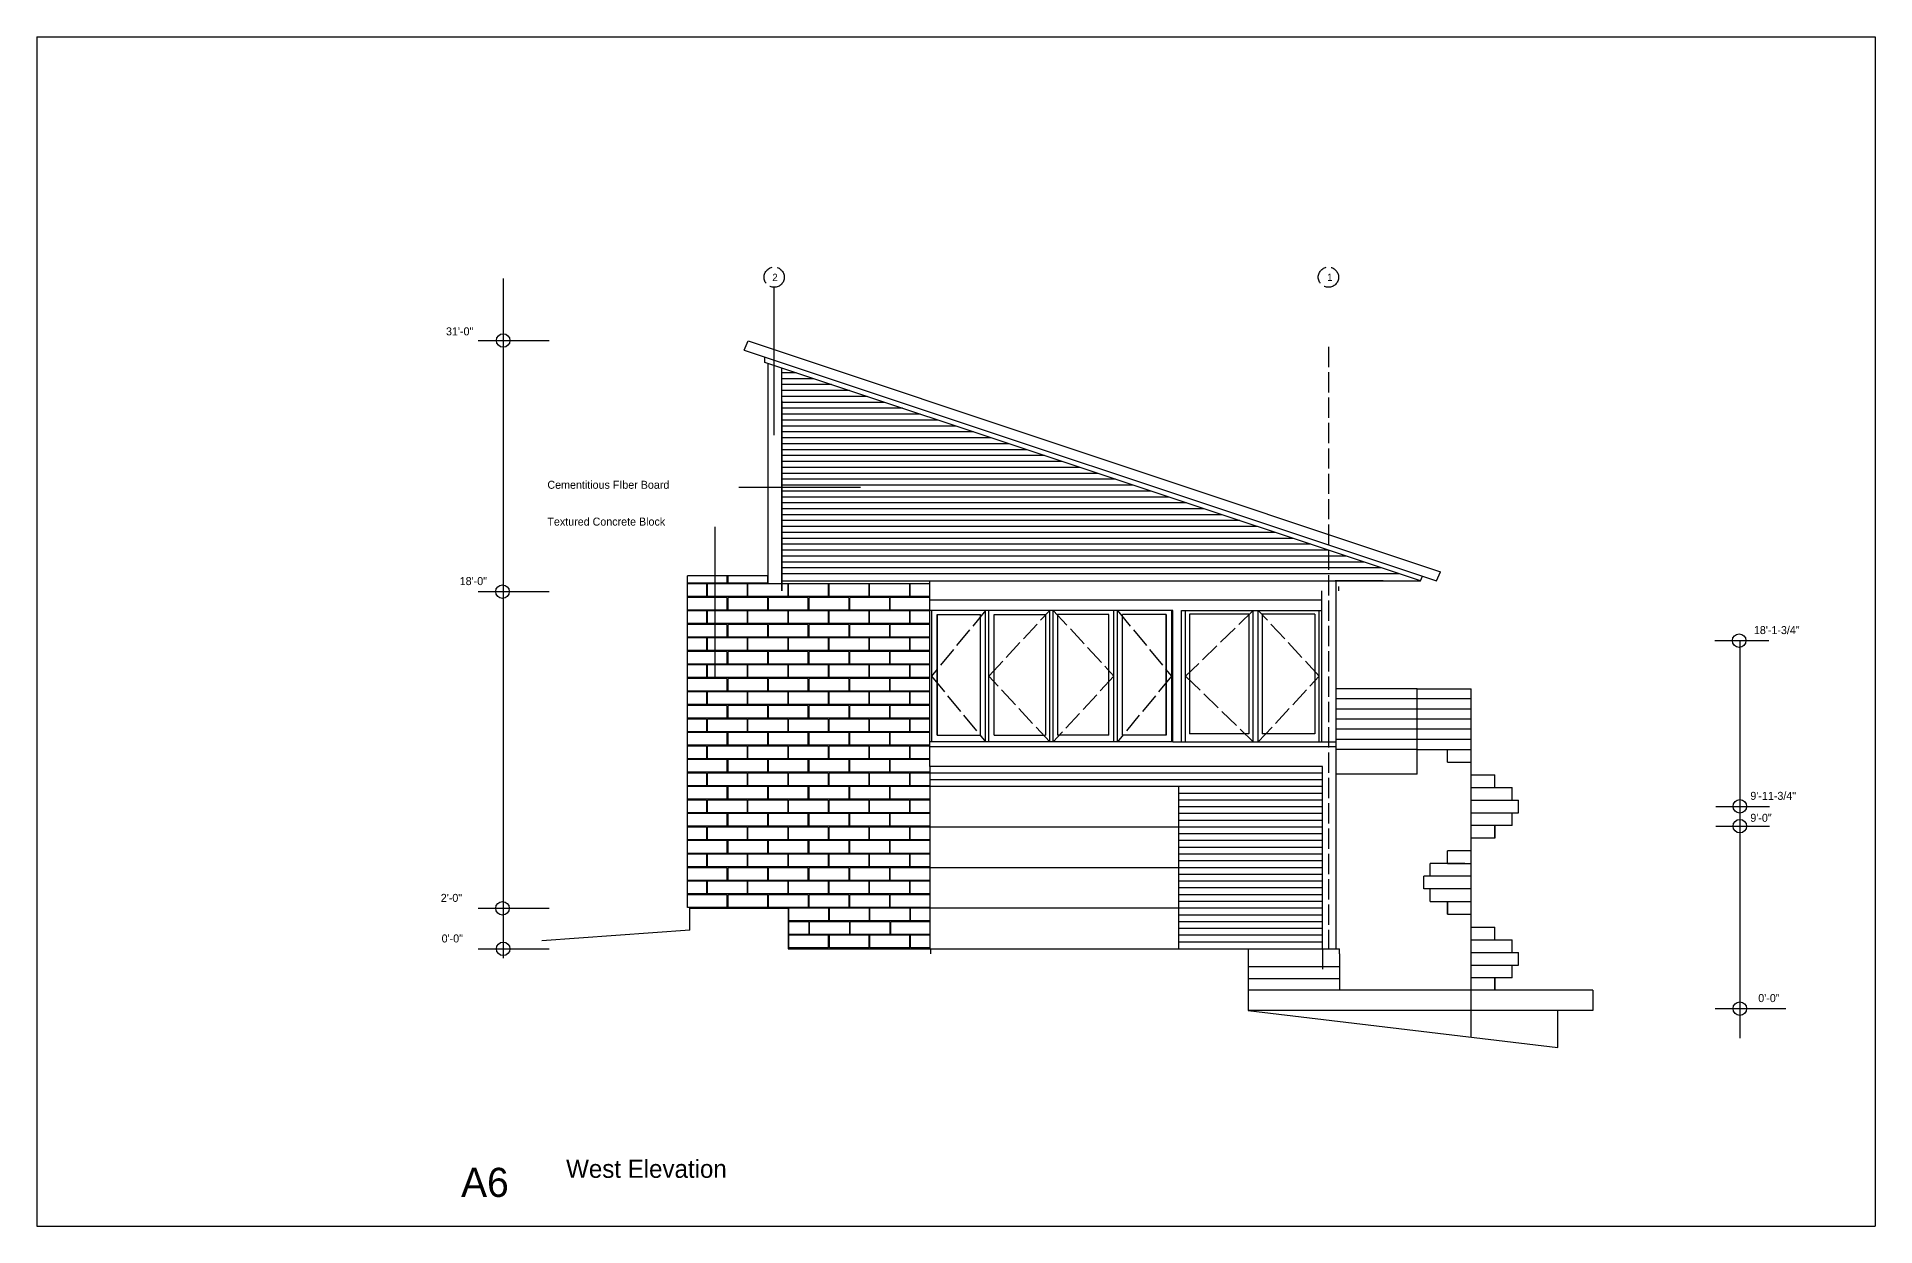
# Model space of a CAD drawing. Header units: inches. Extents: x 967 to 7501, y 257 to 3545.
# Drawn here: x 4564 to 5652, y 1971 to 2675 of the extents above; entities that cross this region are included whole.
import ezdxf

# ---------------------------------------------------------------- set-up
doc = ezdxf.new("R2010")
doc.units = ezdxf.units.IN
doc.header["$MEASUREMENT"] = 0
doc.linetypes.add('ACAD_ISO02W100', pattern=[15, 12, -3])
for name, color, linetype in [('blocks', 251, 'Continuous'), ('const', 7, 'Continuous'), ('e1', 7, 'Continuous'), ('e2', 251, 'Continuous'), ('glassSwing', 172, 'ACAD_ISO02W100'), ('grid', 252, 'ACAD_ISO02W100'), ('millwork', 253, 'Continuous'), ('stairs', 140, 'Continuous'), ('walls', 7, 'Continuous')]:
    doc.layers.add(name, color=color, linetype=linetype)

msp = doc.modelspace()

# ---------------------------------------------------------------- linework, layer by layer
for p, q in [((4564.2, 2674.8), (4564.2, 1970.8)), ((4564.2, 2674.8), (5652.2, 2674.8)), ((5652.2, 2674.8), (5652.2, 1970.8)), ((4564.2, 1970.8), (5652.2, 1970.8))]:
    msp.add_line(p, q)
at = {"layer": 'blocks'}
for p, q in [((4972.8, 2351.5), (4949.3, 2351.5)), ((4960.6, 2351), (4949.3, 2351)), ((4960.6, 2351), (4960.6, 2343.5)), ((4961.1, 2343.5), (4961.1, 2351)), ((4984.6, 2351), (4961.1, 2351)), ((4972.8, 2351.5), (4972.8, 2355.7)), ((4973.3, 2351.5), (4973.3, 2355.7)), ((4996.8, 2351.5), (4973.3, 2351.5)), ((4984.6, 2351), (4984.6, 2343.5)), ((4985.1, 2343.5), (4985.1, 2351)), ((5008.6, 2351), (4985.1, 2351)), ((4996.8, 2351.5), (4996.8, 2355.7)), ((5008.6, 2351), (5008.6, 2343.5)), ((5009.1, 2343.5), (5009.1, 2351)), ((5032.6, 2351), (5009.1, 2351)), ((5032.6, 2351), (5032.6, 2343.5)), ((5033.1, 2343.5), (5033.1, 2351)), ((5056.6, 2351), (5033.1, 2351)), ((5056.6, 2351), (5056.6, 2343.5)), ((5057.1, 2343.5), (5057.1, 2351)), ((5080.6, 2351), (5057.1, 2351)), ((5080.6, 2351), (5080.6, 2343.5)), ((5081.1, 2343.5), (5081.1, 2351)), ((5092.8, 2351), (5081.1, 2351)), ((4960.6, 2343.5), (4949.3, 2343.5)), ((4972.8, 2343), (4949.3, 2343)), ((4984.6, 2343.5), (4961.1, 2343.5)), ((4972.8, 2335.5), (4972.8, 2343)), ((4996.8, 2343), (4973.3, 2343)), ((4973.3, 2335.5), (4973.3, 2343)), ((5008.6, 2343.5), (4985.1, 2343.5)), ((4996.8, 2335.5), (4996.8, 2343)), ((4997.3, 2335.5), (4997.3, 2343)), ((5020.8, 2343), (4997.3, 2343)), ((5032.6, 2343.5), (5009.1, 2343.5)), ((5020.8, 2335.5), (5020.8, 2343)), ((5044.8, 2343), (5021.3, 2343)), ((5021.3, 2335.5), (5021.3, 2343)), ((5056.6, 2343.5), (5033.1, 2343.5)), ((5044.8, 2343), (5044.8, 2335.5)), ((5068.8, 2343), (5045.3, 2343)), ((5045.3, 2335.5), (5045.3, 2343)), ((5080.6, 2343.5), (5057.1, 2343.5)), ((5068.8, 2343), (5068.8, 2335.5)), ((5092.8, 2343), (5069.3, 2343)), ((5069.3, 2335.5), (5069.3, 2343)), ((5092.8, 2343.5), (5081.1, 2343.5)), ((4972.8, 2335.5), (4949.3, 2335.5)), ((4960.6, 2335), (4949.3, 2335)), ((4960.6, 2335), (4960.6, 2327.5)), ((4961.1, 2327.5), (4961.1, 2335)), ((4984.6, 2335), (4961.1, 2335)), ((4996.8, 2335.5), (4973.3, 2335.5)), ((4984.6, 2335), (4984.6, 2327.5)), ((4985.1, 2327.5), (4985.1, 2335)), ((5008.6, 2335), (4985.1, 2335)), ((5020.8, 2335.5), (4997.3, 2335.5)), ((5008.6, 2335), (5008.6, 2327.5)), ((5009.1, 2327.5), (5009.1, 2335)), ((5032.6, 2335), (5009.1, 2335)), ((5044.8, 2335.5), (5021.3, 2335.5)), ((5032.6, 2335), (5032.6, 2327.5)), ((5033.1, 2327.5), (5033.1, 2335)), ((5056.6, 2335), (5033.1, 2335)), ((5068.8, 2335.5), (5045.3, 2335.5)), ((5056.6, 2335), (5056.6, 2327.5)), ((5057.1, 2327.5), (5057.1, 2335)), ((5080.6, 2335), (5057.1, 2335)), ((5092.8, 2335.5), (5069.3, 2335.5)), ((5080.6, 2335), (5080.6, 2327.5)), ((5081.1, 2327.5), (5081.1, 2335)), ((5092.8, 2335), (5081.1, 2335)), ((4960.6, 2327.5), (4949.3, 2327.5)), ((4972.8, 2327), (4949.3, 2327)), ((4972.8, 2319.5), (4949.3, 2319.5)), ((4960.6, 2319), (4949.3, 2319)), ((4960.6, 2319), (4960.6, 2311.5)), ((4984.6, 2327.5), (4961.1, 2327.5)), ((4984.6, 2319), (4961.1, 2319)), ((4961.1, 2311.5), (4961.1, 2319)), ((4972.8, 2319.5), (4972.8, 2327)), ((4996.8, 2327), (4973.3, 2327)), ((4973.3, 2319.5), (4973.3, 2327)), ((4996.8, 2319.5), (4973.3, 2319.5)), ((4984.6, 2319), (4984.6, 2311.5)), ((5008.6, 2327.5), (4985.1, 2327.5)), ((4985.1, 2311.5), (4985.1, 2319)), ((5008.6, 2319), (4985.1, 2319)), ((4996.8, 2319.5), (4996.8, 2327)), ((4997.3, 2319.5), (4997.3, 2327)), ((5020.8, 2327), (4997.3, 2327)), ((5020.8, 2319.5), (4997.3, 2319.5)), ((5008.6, 2319), (5008.6, 2311.5)), ((5032.6, 2327.5), (5009.1, 2327.5)), ((5032.6, 2319), (5009.1, 2319)), ((5009.1, 2311.5), (5009.1, 2319)), ((5020.8, 2319.5), (5020.8, 2327)), ((5044.8, 2327), (5021.3, 2327)), ((5021.3, 2319.5), (5021.3, 2327)), ((5044.8, 2319.5), (5021.3, 2319.5)), ((5032.6, 2319), (5032.6, 2311.5)), ((5056.6, 2327.5), (5033.1, 2327.5)), ((5033.1, 2311.5), (5033.1, 2319)), ((5056.6, 2319), (5033.1, 2319)), ((5044.8, 2327), (5044.8, 2319.5)), ((5068.8, 2327), (5045.3, 2327)), ((5045.3, 2319.5), (5045.3, 2327)), ((5068.8, 2319.5), (5045.3, 2319.5)), ((5056.6, 2319), (5056.6, 2311.5)), ((5080.6, 2327.5), (5057.1, 2327.5)), ((5080.6, 2319), (5057.1, 2319)), ((5057.1, 2311.5), (5057.1, 2319)), ((5068.8, 2327), (5068.8, 2319.5)), ((5092.8, 2327), (5069.3, 2327)), ((5069.3, 2319.5), (5069.3, 2327)), ((5092.8, 2319.5), (5069.3, 2319.5)), ((5080.6, 2319), (5080.6, 2311.5)), ((5092.8, 2327.5), (5081.1, 2327.5)), ((5081.1, 2311.5), (5081.1, 2319)), ((5092.8, 2319), (5081.1, 2319)), ((4960.6, 2311.5), (4949.3, 2311.5)), ((4972.8, 2311), (4949.3, 2311)), ((4984.6, 2311.5), (4961.1, 2311.5)), ((4972.8, 2303.5), (4972.8, 2311)), ((4996.8, 2311), (4973.3, 2311)), ((4973.3, 2303.5), (4973.3, 2311)), ((5008.6, 2311.5), (4985.1, 2311.5)), ((4996.8, 2303.5), (4996.8, 2311)), ((5020.8, 2311), (4997.3, 2311)), ((4997.3, 2303.5), (4997.3, 2311)), ((5032.6, 2311.5), (5009.1, 2311.5)), ((5020.8, 2303.5), (5020.8, 2311)), ((5044.8, 2311), (5021.3, 2311)), ((5021.3, 2303.5), (5021.3, 2311)), ((5056.6, 2311.5), (5033.1, 2311.5)), ((5044.8, 2311), (5044.8, 2303.5)), ((5068.8, 2311), (5045.3, 2311)), ((5045.3, 2303.5), (5045.3, 2311)), ((5080.6, 2311.5), (5057.1, 2311.5)), ((5068.8, 2311), (5068.8, 2303.5)), ((5092.8, 2311), (5069.3, 2311)), ((5069.3, 2303.5), (5069.3, 2311)), ((5092.8, 2311.5), (5081.1, 2311.5)), ((4972.8, 2303.5), (4949.3, 2303.5)), ((4960.6, 2303), (4949.3, 2303)), ((4960.6, 2303), (4960.6, 2295.5)), ((4984.6, 2303), (4961.1, 2303)), ((4961.1, 2295.5), (4961.1, 2303)), ((4996.8, 2303.5), (4973.3, 2303.5)), ((4984.6, 2303), (4984.6, 2295.5)), ((4985.1, 2295.5), (4985.1, 2303)), ((5008.6, 2303), (4985.1, 2303)), ((5020.8, 2303.5), (4997.3, 2303.5)), ((5008.6, 2303), (5008.6, 2295.5)), ((5032.6, 2303), (5009.1, 2303)), ((5009.1, 2295.5), (5009.1, 2303)), ((5044.8, 2303.5), (5021.3, 2303.5)), ((5032.6, 2303), (5032.6, 2295.5)), ((5033.1, 2295.5), (5033.1, 2303)), ((5056.6, 2303), (5033.1, 2303)), ((5068.8, 2303.5), (5045.3, 2303.5)), ((5056.6, 2303), (5056.6, 2295.5)), ((5080.6, 2303), (5057.1, 2303)), ((5057.1, 2295.5), (5057.1, 2303)), ((5092.8, 2303.5), (5069.3, 2303.5)), ((5080.6, 2303), (5080.6, 2295.5)), ((5081.1, 2295.5), (5081.1, 2303)), ((5092.8, 2303), (5081.1, 2303)), ((4960.6, 2295.5), (4949.3, 2295.5)), ((4972.8, 2295), (4949.3, 2295)), ((4972.8, 2287.5), (4949.3, 2287.5)), ((4960.6, 2287), (4949.3, 2287)), ((4960.6, 2287), (4960.6, 2279.5)), ((4984.6, 2295.5), (4961.1, 2295.5)), ((4984.6, 2287), (4961.1, 2287)), ((4961.1, 2279.5), (4961.1, 2287)), ((4972.8, 2287.5), (4972.8, 2295)), ((4996.8, 2295), (4973.3, 2295)), ((4973.3, 2287.5), (4973.3, 2295)), ((4996.8, 2287.5), (4973.3, 2287.5)), ((4984.6, 2287), (4984.6, 2279.5)), ((5008.6, 2295.5), (4985.1, 2295.5)), ((4985.1, 2279.5), (4985.1, 2287)), ((5008.6, 2287), (4985.1, 2287)), ((4996.8, 2287.5), (4996.8, 2295)), ((4997.3, 2287.5), (4997.3, 2295)), ((5020.8, 2295), (4997.3, 2295)), ((5020.8, 2287.5), (4997.3, 2287.5)), ((5008.6, 2287), (5008.6, 2279.5)), ((5032.6, 2295.5), (5009.1, 2295.5)), ((5032.6, 2287), (5009.1, 2287)), ((5009.1, 2279.5), (5009.1, 2287)), ((5020.8, 2287.5), (5020.8, 2295)), ((5044.8, 2295), (5021.3, 2295)), ((5021.3, 2287.5), (5021.3, 2295)), ((5044.8, 2287.5), (5021.3, 2287.5)), ((5032.6, 2287), (5032.6, 2279.5)), ((5056.6, 2295.5), (5033.1, 2295.5)), ((5033.1, 2279.5), (5033.1, 2287)), ((5056.6, 2287), (5033.1, 2287)), ((5044.8, 2295), (5044.8, 2287.5)), ((5068.8, 2295), (5045.3, 2295)), ((5045.3, 2287.5), (5045.3, 2295)), ((5068.8, 2287.5), (5045.3, 2287.5)), ((5056.6, 2287), (5056.6, 2279.5)), ((5080.6, 2295.5), (5057.1, 2295.5)), ((5080.6, 2287), (5057.1, 2287)), ((5057.1, 2279.5), (5057.1, 2287)), ((5068.8, 2295), (5068.8, 2287.5)), ((5092.8, 2295), (5069.3, 2295)), ((5069.3, 2287.5), (5069.3, 2295)), ((5092.8, 2287.5), (5069.3, 2287.5)), ((5080.6, 2287), (5080.6, 2279.5)), ((5092.8, 2295.5), (5081.1, 2295.5)), ((5081.1, 2279.5), (5081.1, 2287)), ((5092.8, 2287), (5081.1, 2287)), ((4960.6, 2279.5), (4949.3, 2279.5)), ((4972.8, 2279), (4949.3, 2279)), ((4984.6, 2279.5), (4961.1, 2279.5)), ((4972.8, 2271.5), (4972.8, 2279)), ((4996.8, 2279), (4973.3, 2279)), ((4973.3, 2271.5), (4973.3, 2279)), ((5008.6, 2279.5), (4985.1, 2279.5)), ((4996.8, 2271.5), (4996.8, 2279)), ((4997.3, 2271.5), (4997.3, 2279)), ((5020.8, 2279), (4997.3, 2279)), ((5032.6, 2279.5), (5009.1, 2279.5)), ((5020.8, 2271.5), (5020.8, 2279)), ((5044.8, 2279), (5021.3, 2279)), ((5021.3, 2271.5), (5021.3, 2279)), ((5056.6, 2279.5), (5033.1, 2279.5)), ((5044.8, 2279), (5044.8, 2271.5)), ((5068.8, 2279), (5045.3, 2279)), ((5045.3, 2271.5), (5045.3, 2279)), ((5080.6, 2279.5), (5057.1, 2279.5)), ((5068.8, 2279), (5068.8, 2271.5)), ((5092.8, 2279), (5069.3, 2279)), ((5069.3, 2271.5), (5069.3, 2279)), ((5092.8, 2279.5), (5081.1, 2279.5)), ((4972.8, 2271.5), (4949.3, 2271.5)), ((4960.6, 2271), (4949.3, 2271)), ((4960.6, 2263.5), (4949.3, 2263.5)), ((4960.6, 2271), (4960.6, 2263.5)), ((4984.6, 2271), (4961.1, 2271)), ((4961.1, 2263.5), (4961.1, 2271)), ((4984.6, 2263.5), (4961.1, 2263.5)), ((4996.8, 2271.5), (4973.3, 2271.5)), ((4984.6, 2271), (4984.6, 2263.5)), ((4985.1, 2263.5), (4985.1, 2271)), ((5008.6, 2271), (4985.1, 2271)), ((5008.6, 2263.5), (4985.1, 2263.5)), ((5020.8, 2271.5), (4997.3, 2271.5)), ((5008.6, 2271), (5008.6, 2263.5)), ((5032.6, 2271), (5009.1, 2271)), ((5009.1, 2263.5), (5009.1, 2271)), ((5032.6, 2263.5), (5009.1, 2263.5)), ((5044.8, 2271.5), (5021.3, 2271.5)), ((5032.6, 2271), (5032.6, 2263.5)), ((5033.1, 2263.5), (5033.1, 2271)), ((5056.6, 2271), (5033.1, 2271)), ((5056.6, 2263.5), (5033.1, 2263.5)), ((5068.8, 2271.5), (5045.3, 2271.5)), ((5056.6, 2271), (5056.6, 2263.5)), ((5080.6, 2271), (5057.1, 2271)), ((5057.1, 2263.5), (5057.1, 2271)), ((5080.6, 2263.5), (5057.1, 2263.5)), ((5092.8, 2271.5), (5069.3, 2271.5)), ((5080.6, 2271), (5080.6, 2263.5)), ((5081.1, 2263.5), (5081.1, 2271)), ((5092.8, 2271), (5081.1, 2271)), ((5092.8, 2263.5), (5081.1, 2263.5)), ((4972.8, 2263), (4949.3, 2263)), ((4972.8, 2255.5), (4949.3, 2255.5)), ((4960.6, 2255), (4949.3, 2255)), ((4960.6, 2255), (4960.6, 2247.5)), ((4984.6, 2255), (4961.1, 2255)), ((4961.1, 2247.5), (4961.1, 2255)), ((4972.8, 2255.5), (4972.8, 2263)), ((4973.3, 2255.5), (4973.3, 2263)), ((4996.8, 2263), (4973.3, 2263)), ((4996.8, 2255.5), (4973.3, 2255.5)), ((4984.6, 2255), (4984.6, 2247.5)), ((4985.1, 2247.5), (4985.1, 2255)), ((5008.6, 2255), (4985.1, 2255)), ((4996.8, 2255.5), (4996.8, 2263)), ((4997.3, 2255.5), (4997.3, 2263)), ((5020.8, 2263), (4997.3, 2263)), ((5020.8, 2255.5), (4997.3, 2255.5)), ((5008.6, 2255), (5008.6, 2247.5)), ((5032.6, 2255), (5009.1, 2255)), ((5009.1, 2247.5), (5009.1, 2255)), ((5020.8, 2255.5), (5020.8, 2263)), ((5021.3, 2255.5), (5021.3, 2263)), ((5044.8, 2263), (5021.3, 2263)), ((5044.8, 2255.5), (5021.3, 2255.5)), ((5032.6, 2255), (5032.6, 2247.5)), ((5033.1, 2247.5), (5033.1, 2255)), ((5056.6, 2255), (5033.1, 2255)), ((5044.8, 2263), (5044.8, 2255.5)), ((5045.3, 2255.5), (5045.3, 2263)), ((5068.8, 2263), (5045.3, 2263)), ((5068.8, 2255.5), (5045.3, 2255.5)), ((5056.6, 2255), (5056.6, 2247.5)), ((5080.6, 2255), (5057.1, 2255)), ((5057.1, 2247.5), (5057.1, 2255)), ((5068.8, 2263), (5068.8, 2255.5)), ((5069.3, 2255.5), (5069.3, 2263)), ((5092.8, 2263), (5069.3, 2263)), ((5092.8, 2255.5), (5069.3, 2255.5)), ((5080.6, 2255), (5080.6, 2247.5)), ((5081.1, 2247.5), (5081.1, 2255)), ((5092.8, 2255), (5081.1, 2255)), ((4960.6, 2247.5), (4949.3, 2247.5)), ((4972.8, 2247), (4949.3, 2247)), ((4984.6, 2247.5), (4961.1, 2247.5)), ((4972.8, 2239.5), (4972.8, 2247)), ((4996.8, 2247), (4973.3, 2247)), ((4973.3, 2239.5), (4973.3, 2247)), ((5008.6, 2247.5), (4985.1, 2247.5)), ((4996.8, 2239.5), (4996.8, 2247)), ((4997.3, 2239.5), (4997.3, 2247)), ((5020.8, 2247), (4997.3, 2247)), ((5032.6, 2247.5), (5009.1, 2247.5)), ((5020.8, 2239.5), (5020.8, 2247)), ((5044.8, 2247), (5021.3, 2247)), ((5021.3, 2239.5), (5021.3, 2247)), ((5056.6, 2247.5), (5033.1, 2247.5)), ((5044.8, 2247), (5044.8, 2239.5)), ((5068.8, 2247), (5045.3, 2247)), ((5045.3, 2239.5), (5045.3, 2247)), ((5080.6, 2247.5), (5057.1, 2247.5)), ((5068.8, 2247), (5068.8, 2239.5)), ((5092.8, 2247), (5069.3, 2247)), ((5069.3, 2239.5), (5069.3, 2247)), ((5092.8, 2247.5), (5081.1, 2247.5)), ((4972.8, 2239.5), (4949.3, 2239.5)), ((4960.6, 2239), (4949.3, 2239)), ((4960.6, 2231.5), (4949.3, 2231.5)), ((4972.8, 2231), (4949.3, 2231)), ((4960.6, 2239), (4960.6, 2231.5)), ((4984.6, 2239), (4961.1, 2239)), ((4961.1, 2231.5), (4961.1, 2239)), ((4984.6, 2231.5), (4961.1, 2231.5)), ((4972.8, 2223.5), (4972.8, 2231)), ((4996.8, 2239.5), (4973.3, 2239.5)), ((4973.3, 2223.5), (4973.3, 2231)), ((4996.8, 2231), (4973.3, 2231)), ((4984.6, 2239), (4984.6, 2231.5)), ((5008.6, 2239), (4985.1, 2239)), ((4985.1, 2231.5), (4985.1, 2239)), ((5008.6, 2231.5), (4985.1, 2231.5)), ((4996.8, 2223.5), (4996.8, 2231)), ((5020.8, 2239.5), (4997.3, 2239.5)), ((4997.3, 2223.5), (4997.3, 2231)), ((5020.8, 2231), (4997.3, 2231)), ((5008.6, 2239), (5008.6, 2231.5)), ((5032.6, 2239), (5009.1, 2239)), ((5009.1, 2231.5), (5009.1, 2239)), ((5032.6, 2231.5), (5009.1, 2231.5)), ((5020.8, 2223.5), (5020.8, 2231)), ((5044.8, 2239.5), (5021.3, 2239.5)), ((5044.8, 2231), (5021.3, 2231)), ((5021.3, 2223.5), (5021.3, 2231)), ((5032.6, 2239), (5032.6, 2231.5)), ((5056.6, 2239), (5033.1, 2239)), ((5033.1, 2231.5), (5033.1, 2239)), ((5056.6, 2231.5), (5033.1, 2231.5)), ((5044.8, 2231), (5044.8, 2223.5)), ((5068.8, 2239.5), (5045.3, 2239.5)), ((5045.3, 2223.5), (5045.3, 2231)), ((5068.8, 2231), (5045.3, 2231)), ((5056.6, 2239), (5056.6, 2231.5)), ((5080.6, 2239), (5057.1, 2239)), ((5057.1, 2231.5), (5057.1, 2239)), ((5080.6, 2231.5), (5057.1, 2231.5)), ((5068.8, 2231), (5068.8, 2223.5)), ((5092.8, 2239.5), (5069.3, 2239.5)), ((5092.8, 2231), (5069.3, 2231)), ((5069.3, 2223.5), (5069.3, 2231)), ((5080.6, 2239), (5080.6, 2231.5)), ((5092.8, 2239), (5081.1, 2239)), ((5081.1, 2231.5), (5081.1, 2239)), ((5092.8, 2231.5), (5081.1, 2231.5)), ((4972.8, 2223.5), (4949.3, 2223.5)), ((4960.6, 2223), (4949.3, 2223)), ((4960.6, 2223), (4960.6, 2215.5)), ((4984.6, 2223), (4961.1, 2223)), ((4961.1, 2215.5), (4961.1, 2223)), ((4996.8, 2223.5), (4973.3, 2223.5)), ((4984.6, 2223), (4984.6, 2215.5)), ((5008.6, 2223), (4985.1, 2223)), ((4985.1, 2215.5), (4985.1, 2223)), ((5020.8, 2223.5), (4997.3, 2223.5)), ((5008.6, 2223), (5008.6, 2215.5)), ((5032.6, 2223), (5009.1, 2223)), ((5009.1, 2215.5), (5009.1, 2223)), ((5044.8, 2223.5), (5021.3, 2223.5)), ((5032.6, 2223), (5032.6, 2215.5)), ((5056.6, 2223), (5033.1, 2223)), ((5033.1, 2215.5), (5033.1, 2223)), ((5068.8, 2223.5), (5045.3, 2223.5)), ((5056.6, 2223), (5056.6, 2215.5)), ((5080.6, 2223), (5057.1, 2223)), ((5057.1, 2215.5), (5057.1, 2223)), ((5092.8, 2223.5), (5069.3, 2223.5)), ((5080.6, 2223), (5080.6, 2215.5)), ((5092.8, 2223), (5081.1, 2223)), ((5081.1, 2215.5), (5081.1, 2223)), ((4960.6, 2215.5), (4949.3, 2215.5)), ((4972.8, 2215), (4949.3, 2215)), ((4984.6, 2215.5), (4961.1, 2215.5)), ((4972.8, 2207.5), (4972.8, 2215)), ((4996.8, 2215), (4973.3, 2215)), ((4973.3, 2207.5), (4973.3, 2215)), ((5008.6, 2215.5), (4985.1, 2215.5)), ((4996.8, 2207.5), (4996.8, 2215)), ((4997.3, 2207.5), (4997.3, 2215)), ((5020.8, 2215), (4997.3, 2215)), ((5032.6, 2215.5), (5009.1, 2215.5)), ((5020.8, 2207.5), (5020.8, 2215)), ((5044.8, 2215), (5021.3, 2215)), ((5021.3, 2207.5), (5021.3, 2215)), ((5056.6, 2215.5), (5033.1, 2215.5)), ((5044.8, 2215), (5044.8, 2207.5)), ((5068.8, 2215), (5045.3, 2215)), ((5045.3, 2207.5), (5045.3, 2215)), ((5080.6, 2215.5), (5057.1, 2215.5)), ((5068.8, 2215), (5068.8, 2207.5)), ((5092.8, 2215), (5069.3, 2215)), ((5069.3, 2207.5), (5069.3, 2215)), ((5092.8, 2215.5), (5081.1, 2215.5)), ((4972.8, 2207.5), (4949.3, 2207.5)), ((4960.6, 2207), (4949.3, 2207)), ((4960.6, 2199.5), (4949.3, 2199.5)), ((4972.8, 2199), (4949.3, 2199)), ((4960.6, 2207), (4960.6, 2199.5)), ((4984.6, 2207), (4961.1, 2207)), ((4961.1, 2199.5), (4961.1, 2207)), ((4984.6, 2199.5), (4961.1, 2199.5)), ((4972.8, 2191.5), (4972.8, 2199)), ((4996.8, 2207.5), (4973.3, 2207.5)), ((4996.8, 2199), (4973.3, 2199)), ((4973.3, 2191.5), (4973.3, 2199)), ((4984.6, 2207), (4984.6, 2199.5)), ((4985.1, 2199.5), (4985.1, 2207)), ((5008.6, 2207), (4985.1, 2207)), ((5008.6, 2199.5), (4985.1, 2199.5)), ((4996.8, 2191.5), (4996.8, 2199)), ((5020.8, 2207.5), (4997.3, 2207.5)), ((4997.3, 2191.5), (4997.3, 2199)), ((5020.8, 2199), (4997.3, 2199)), ((5008.6, 2207), (5008.6, 2199.5)), ((5032.6, 2207), (5009.1, 2207)), ((5009.1, 2199.5), (5009.1, 2207)), ((5032.6, 2199.5), (5009.1, 2199.5)), ((5020.8, 2191.5), (5020.8, 2199)), ((5044.8, 2207.5), (5021.3, 2207.5)), ((5044.8, 2199), (5021.3, 2199)), ((5021.3, 2191.5), (5021.3, 2199)), ((5032.6, 2207), (5032.6, 2199.5)), ((5033.1, 2199.5), (5033.1, 2207)), ((5056.6, 2207), (5033.1, 2207)), ((5056.6, 2199.5), (5033.1, 2199.5)), ((5044.8, 2199), (5044.8, 2191.5)), ((5068.8, 2207.5), (5045.3, 2207.5)), ((5068.8, 2199), (5045.3, 2199)), ((5045.3, 2191.5), (5045.3, 2199)), ((5056.6, 2207), (5056.6, 2199.5)), ((5080.6, 2207), (5057.1, 2207)), ((5057.1, 2199.5), (5057.1, 2207)), ((5080.6, 2199.5), (5057.1, 2199.5)), ((5068.8, 2199), (5068.8, 2191.5)), ((5092.8, 2207.5), (5069.3, 2207.5)), ((5092.8, 2199), (5069.3, 2199)), ((5069.3, 2191.5), (5069.3, 2199)), ((5080.6, 2207), (5080.6, 2199.5)), ((5081.1, 2199.5), (5081.1, 2207)), ((5092.8, 2207), (5081.1, 2207)), ((5092.8, 2199.5), (5081.1, 2199.5)), ((4972.8, 2191.5), (4949.3, 2191.5)), ((4960.6, 2191), (4949.3, 2191)), ((4960.6, 2191), (4960.6, 2183.5)), ((4961.1, 2183.5), (4961.1, 2191)), ((4984.6, 2191), (4961.1, 2191)), ((4996.8, 2191.5), (4973.3, 2191.5)), ((4984.6, 2191), (4984.6, 2183.5)), ((4985.1, 2183.5), (4985.1, 2191)), ((5008.6, 2191), (4985.1, 2191)), ((5020.8, 2191.5), (4997.3, 2191.5)), ((5008.6, 2191), (5008.6, 2183.5)), ((5032.6, 2191), (5009.1, 2191)), ((5009.1, 2183.5), (5009.1, 2191)), ((5044.8, 2191.5), (5021.3, 2191.5)), ((5032.6, 2191), (5032.6, 2183.5)), ((5033.1, 2183.5), (5033.1, 2191)), ((5056.6, 2191), (5033.1, 2191)), ((5068.8, 2191.5), (5045.3, 2191.5)), ((5056.6, 2191), (5056.6, 2183.5)), ((5057.1, 2183.5), (5057.1, 2191)), ((5080.6, 2191), (5057.1, 2191)), ((5092.8, 2191.5), (5069.3, 2191.5)), ((5080.6, 2191), (5080.6, 2183.5)), ((5081.1, 2183.5), (5081.1, 2191)), ((5092.8, 2191), (5081.1, 2191)), ((4960.6, 2183.5), (4949.3, 2183.5)), ((4972.8, 2183), (4949.3, 2183)), ((4984.6, 2183.5), (4961.1, 2183.5)), ((4972.8, 2175.5), (4972.8, 2183)), ((4996.8, 2183), (4973.3, 2183)), ((4973.3, 2175.5), (4973.3, 2183)), ((5008.6, 2183.5), (4985.1, 2183.5)), ((4996.8, 2175.5), (4996.8, 2183)), ((4997.3, 2175.5), (4997.3, 2183)), ((5020.8, 2183), (4997.3, 2183)), ((5032.6, 2183.5), (5009.1, 2183.5)), ((5020.8, 2175.5), (5020.8, 2183)), ((5044.8, 2183), (5021.3, 2183)), ((5021.3, 2175.5), (5021.3, 2183)), ((5056.6, 2183.5), (5033.1, 2183.5)), ((5044.8, 2183), (5044.8, 2175.5)), ((5068.8, 2183), (5045.3, 2183)), ((5045.3, 2175.5), (5045.3, 2183)), ((5080.6, 2183.5), (5057.1, 2183.5)), ((5068.8, 2183), (5068.8, 2175.5)), ((5092.8, 2183), (5069.3, 2183)), ((5069.3, 2175.5), (5069.3, 2183)), ((5092.8, 2183.5), (5081.1, 2183.5)), ((4972.8, 2175.5), (4949.3, 2175.5)), ((4960.6, 2175), (4949.3, 2175)), ((4960.6, 2167.5), (4949.3, 2167.5)), ((4972.8, 2167), (4949.3, 2167)), ((4960.6, 2175), (4960.6, 2167.5)), ((4984.6, 2175), (4961.1, 2175)), ((4961.1, 2167.5), (4961.1, 2175)), ((4984.6, 2167.5), (4961.1, 2167.5)), ((4972.8, 2159.5), (4972.8, 2167)), ((4996.8, 2175.5), (4973.3, 2175.5)), ((4996.8, 2167), (4973.3, 2167)), ((4973.3, 2159.5), (4973.3, 2167)), ((4984.6, 2175), (4984.6, 2167.5)), ((4985.1, 2167.5), (4985.1, 2175)), ((5008.6, 2175), (4985.1, 2175)), ((5008.6, 2167.5), (4985.1, 2167.5)), ((4996.8, 2159.5), (4996.8, 2167)), ((5020.8, 2175.5), (4997.3, 2175.5)), ((5020.8, 2167), (4997.3, 2167)), ((4997.3, 2159.5), (4997.3, 2167)), ((5008.6, 2175), (5008.6, 2167.5)), ((5032.6, 2175), (5009.1, 2175)), ((5009.1, 2167.5), (5009.1, 2175)), ((5032.6, 2167.5), (5009.1, 2167.5)), ((5020.8, 2167), (5020.8, 2159.5)), ((5044.8, 2175.5), (5021.3, 2175.5)), ((5044.8, 2167), (5021.3, 2167)), ((5021.3, 2159.5), (5021.3, 2167)), ((5032.6, 2175), (5032.6, 2167.5)), ((5033.1, 2167.5), (5033.1, 2175)), ((5056.6, 2175), (5033.1, 2175)), ((5056.6, 2167.5), (5033.1, 2167.5)), ((5044.8, 2167), (5044.8, 2159.5)), ((5068.8, 2175.5), (5045.3, 2175.5)), ((5068.8, 2167), (5045.3, 2167)), ((5045.3, 2159.5), (5045.3, 2167)), ((5056.6, 2175), (5056.6, 2167.5)), ((5080.6, 2175), (5057.1, 2175)), ((5057.1, 2167.5), (5057.1, 2175)), ((5080.6, 2167.5), (5057.1, 2167.5)), ((5068.8, 2167), (5068.8, 2159.5)), ((5092.8, 2175.5), (5069.3, 2175.5)), ((5092.8, 2167), (5069.3, 2167)), ((5069.3, 2159.5), (5069.3, 2167)), ((5080.6, 2175), (5080.6, 2167.5)), ((5092.8, 2175), (5081.1, 2175)), ((5081.1, 2167.5), (5081.1, 2175)), ((5092.8, 2167.5), (5081.1, 2167.5)), ((4972.8, 2159.5), (4949.3, 2159.5)), ((4996.8, 2159.5), (4973.3, 2159.5)), ((5020.8, 2159.5), (4997.3, 2159.5)), ((5032.8, 2159), (5009.3, 2159)), ((5009.3, 2151.5), (5009.3, 2159)), ((5044.8, 2159.5), (5021.3, 2159.5)), ((5032.8, 2159), (5032.8, 2151.5)), ((5033.3, 2151.5), (5033.3, 2159)), ((5056.8, 2159), (5033.3, 2159)), ((5068.8, 2159.5), (5045.3, 2159.5)), ((5056.8, 2159), (5056.8, 2151.5)), ((5080.8, 2159), (5057.3, 2159)), ((5057.3, 2151.5), (5057.3, 2159)), ((5092.8, 2159.5), (5069.3, 2159.5)), ((5080.8, 2159), (5080.8, 2151.5)), ((5092.8, 2159), (5081.3, 2159)), ((5081.3, 2151.5), (5081.3, 2159)), ((5032.8, 2151.5), (5009.3, 2151.5)), ((5009.3, 2143.5), (5009.3, 2151)), ((5021.1, 2151), (5009.3, 2151)), ((5021.1, 2143.5), (5009.3, 2143.5)), ((5021.1, 2151), (5021.1, 2143.5)), ((5045.1, 2151), (5021.6, 2151)), ((5021.6, 2143.5), (5021.6, 2151)), ((5045.1, 2143.5), (5021.6, 2143.5)), ((5056.8, 2151.5), (5033.3, 2151.5)), ((5045.1, 2151), (5045.1, 2143.5)), ((5045.6, 2143.5), (5045.6, 2151)), ((5069.1, 2151), (5045.6, 2151)), ((5069.1, 2143.5), (5045.6, 2143.5)), ((5080.8, 2151.5), (5057.3, 2151.5)), ((5069.1, 2151), (5069.1, 2143.5)), ((5092.8, 2151), (5069.6, 2151)), ((5069.6, 2143.5), (5069.6, 2151)), ((5092.8, 2143.5), (5069.6, 2143.5)), ((5092.8, 2151.5), (5081.3, 2151.5)), ((5032.8, 2143), (5009.3, 2143)), ((5009.3, 2135.5), (5009.3, 2143)), ((5032.8, 2135.5), (5009.3, 2135.5)), ((5032.8, 2135.5), (5032.8, 2143)), ((5033.3, 2135.5), (5033.3, 2143)), ((5056.8, 2143), (5033.3, 2143)), ((5056.8, 2135.5), (5033.3, 2135.5)), ((5056.8, 2135.5), (5056.8, 2143)), ((5080.8, 2143), (5057.3, 2143)), ((5057.3, 2135.5), (5057.3, 2143)), ((5080.8, 2135.5), (5057.3, 2135.5)), ((5080.8, 2135.5), (5080.8, 2143)), ((5092.8, 2143), (5081.3, 2143)), ((5081.3, 2135.5), (5081.3, 2143)), ((5092.8, 2135.5), (5081.3, 2135.5))]:
    msp.add_line(p, q, dxfattribs=at)
at = {"layer": 'e1'}
for p, q in [((5005.1, 2459.3), (5005.1, 2346.9)), ((4997.1, 2351.3), (5092.8, 2351.3)), ((5092.8, 2242.9), (5092.8, 2352.7)), ((5092.8, 2352.7), (5334.6, 2352.7)), ((5361.1, 2352.7), (5332.6, 2352.7)), ((5381.1, 2288.9), (5333.1, 2288.9)), ((5381.1, 2252.9), (5381.1, 2288.9)), ((5413.1, 2282.9), (5333.1, 2282.9)), ((5413.1, 2276.9), (5333.1, 2276.9)), ((5413.1, 2270.9), (5333.1, 2270.9)), ((5413.1, 2264.9), (5333.1, 2264.9)), ((5413.1, 2258.9), (5333.1, 2258.9)), ((5381.1, 2252.9), (5333.1, 2252.9)), ((5381.1, 2238.4), (5381.1, 2252.9)), ((5381.1, 2238.4), (5333.1, 2238.4)), ((4950.6, 2159), (5008.8, 2159)), ((5008.8, 2159), (5008.8, 2135)), ((5281.1, 2135), (5281.1, 2110.5)), ((5485.1, 2110.5), (5281.1, 2110.5)), ((5485.1, 2110.5), (5485.1, 2098.5)), ((5485.1, 2098.5), (5281.1, 2098.5))]:
    msp.add_line(p, q, dxfattribs=at)
at = {"layer": 'e2'}
for p, q in [((4840.2, 2531.8), (4840.2, 2129.5)), ((5000.6, 2439), (5000.6, 2526.5)), ((4825.5, 2495), (4867.4, 2495)), ((5005.1, 2346.9), (5005.1, 2478.7)), ((5013.6, 2475.9), (5005.1, 2475.9)), ((5024.1, 2472.4), (5005.1, 2472.4)), ((5034.6, 2468.9), (5005.1, 2468.9)), ((5045.1, 2465.4), (5005.1, 2465.4)), ((5055.6, 2461.9), (5005.1, 2461.9)), ((5066.1, 2458.4), (5005.1, 2458.4)), ((5076.6, 2454.9), (5005.1, 2454.9)), ((5087.1, 2451.4), (5005.1, 2451.4)), ((5097.6, 2447.9), (5005.1, 2447.9)), ((5108.1, 2444.4), (5005.1, 2444.4)), ((5118.6, 2440.9), (5005.1, 2440.9)), ((5129.1, 2437.4), (5005.1, 2437.4)), ((5139.6, 2433.9), (5005.1, 2433.9)), ((5150.1, 2430.4), (5005.1, 2430.4)), ((5160.6, 2426.9), (5005.1, 2426.9)), ((5171.1, 2423.4), (5005.1, 2423.4)), ((5181.6, 2419.9), (5005.1, 2419.9)), ((5192.1, 2416.4), (5005.1, 2416.4)), ((5202.6, 2412.9), (5005.1, 2412.9)), ((5213.1, 2409.4), (5005.1, 2409.4)), ((5223.6, 2405.9), (5005.1, 2405.9)), ((5234.1, 2402.4), (5005.1, 2402.4)), ((5244.6, 2398.9), (5005.1, 2398.9)), ((5255.1, 2395.4), (5005.1, 2395.4)), ((5265.6, 2391.9), (5005.1, 2391.9)), ((5276.1, 2388.4), (5005.1, 2388.4)), ((5286.6, 2384.9), (5005.1, 2384.9)), ((5297.1, 2381.4), (5005.1, 2381.4)), ((5307.6, 2377.9), (5005.1, 2377.9)), ((5318.1, 2374.4), (5005.1, 2374.4)), ((5328.6, 2370.9), (5005.1, 2370.9)), ((5339.1, 2367.4), (5005.1, 2367.4)), ((5349.6, 2363.9), (5005.1, 2363.9)), ((5360.1, 2360.4), (5005.1, 2360.4)), ((5370.6, 2356.9), (5005.1, 2356.9)), ((4825.5, 2346.4), (4867.4, 2346.4)), ((5324.6, 2341.3), (5092.8, 2341.3)), ((5324.6, 2346.9), (5324.6, 2257.4)), ((5334.6, 2349.5), (5334.6, 2346.9)), ((5236.6, 2335.3), (5092.8, 2335.3)), ((5093.7, 2335.3), (5093.7, 2257.4)), ((5097, 2261.4), (5097, 2332.8)), ((5097, 2332.8), (5097, 2261.4)), ((5097, 2332.8), (5122.7, 2332.8)), ((5122.7, 2261.4), (5122.7, 2332.8)), ((5125.7, 2257.4), (5125.7, 2335.3)), ((5127.7, 2257.4), (5127.7, 2335.3)), ((5130.7, 2261.4), (5130.7, 2332.8)), ((5130.7, 2332.8), (5161.2, 2332.8)), ((5161.2, 2332.8), (5161.2, 2261.4)), ((5163.7, 2257.4), (5163.7, 2335.3)), ((5165.7, 2257.4), (5165.7, 2335.3)), ((5168.2, 2332.8), (5168.2, 2261.4)), ((5198.7, 2332.8), (5168.2, 2332.8)), ((5198.7, 2261.4), (5198.7, 2332.8)), ((5201.7, 2257.4), (5201.7, 2335.3)), ((5203.7, 2257.4), (5203.7, 2335.3)), ((5206.7, 2261.4), (5206.7, 2332.8)), ((5232.5, 2332.8), (5206.7, 2332.8)), ((5232.5, 2332.8), (5232.5, 2261.4)), ((5232.5, 2261.4), (5232.5, 2332.8)), ((5235.7, 2335.3), (5235.7, 2257.4)), ((5236.6, 2257.4), (5236.6, 2335.3)), ((5241.6, 2257.4), (5241.6, 2335.3)), ((5241.6, 2335.3), (5324.6, 2335.3)), ((5244.1, 2257.4), (5244.1, 2335.3)), ((5244.1, 2335.3), (5323.1, 2335.3)), ((5246.4, 2333.1), (5246.4, 2262.3)), ((5281.6, 2333.1), (5246.4, 2333.1)), ((5281.6, 2333.1), (5281.6, 2262.3)), ((5284.1, 2257.4), (5284.1, 2335.3)), ((5287.1, 2257.4), (5287.1, 2335.3)), ((5289.3, 2333.1), (5289.3, 2262.3)), ((5320.6, 2333.1), (5289.3, 2333.1)), ((5320.6, 2333.1), (5320.6, 2262.3)), ((5323.1, 2257.4), (5323.1, 2335.3)), ((5557.3, 2317.4), (5589.2, 2317.4)), ((5572.1, 2317.4), (5572.1, 2082.2)), ((5236.6, 2257.4), (5092.8, 2257.4)), ((5333.1, 2254.6), (5092.8, 2254.6)), ((5097, 2261.4), (5122.7, 2261.4)), ((5130.7, 2261.4), (5161.2, 2261.4)), ((5198.7, 2261.4), (5168.2, 2261.4)), ((5232.5, 2261.4), (5206.7, 2261.4)), ((5236.6, 2257.4), (5333.1, 2257.4)), ((5244.1, 2257.4), (5324.6, 2257.4)), ((5281.6, 2262.3), (5246.4, 2262.3)), ((5320.6, 2262.3), (5289.3, 2262.3)), ((5325.1, 2239), (5092.8, 2239)), ((5325.1, 2235), (5092.8, 2235)), ((5240, 2231), (5092.8, 2231)), ((5325.1, 2231), (5092.8, 2231)), ((5240, 2135), (5240, 2231)), ((5325.1, 2227), (5240, 2227)), ((5325.1, 2223), (5240, 2223)), ((5325.1, 2219), (5240, 2219)), ((5325.1, 2215), (5240, 2215)), ((5325.1, 2211), (5240, 2211)), ((5557.8, 2219.3), (5589.6, 2219.3)), ((5240, 2207), (5092.8, 2207)), ((5325.1, 2207), (5240, 2207)), ((5325.1, 2203), (5240, 2203)), ((5325.1, 2199), (5240, 2199)), ((5557.8, 2207.6), (5589.6, 2207.6)), ((5325.1, 2195), (5240, 2195)), ((5325.1, 2191), (5240, 2191)), ((5325.1, 2187), (5240, 2187)), ((5240, 2183), (5092.8, 2183)), ((5325.1, 2183), (5240, 2183)), ((5325.1, 2179), (5240, 2179)), ((5325.1, 2175), (5240, 2175)), ((5325.1, 2171), (5240, 2171)), ((5325.1, 2167), (5240, 2167)), ((4825.5, 2159), (4867.4, 2159)), ((5240, 2159), (5092.8, 2159)), ((5325.1, 2163), (5240, 2163)), ((5325.1, 2159), (5240, 2159)), ((5325.1, 2155), (5240, 2155)), ((5325.1, 2151), (5240, 2151)), ((5325.1, 2147), (5240, 2147)), ((4825.5, 2135), (4867.4, 2135)), ((5093.1, 2135), (5093.1, 2132)), ((5325.1, 2143), (5240, 2143)), ((5325.1, 2139), (5240, 2139)), ((5281.1, 2124.5), (5335.1, 2124.5)), ((5281.1, 2117.5), (5335.1, 2117.5)), ((5281.1, 2110.5), (5281.1, 2098.5)), ((5281.1, 2098.5), (5464.4, 2076.5)), ((5464.4, 2076.5), (5464.4, 2098.5)), ((5557.4, 2099.6), (5599.3, 2099.6))]:
    msp.add_line(p, q, dxfattribs=at)
for centre in [(4840.2, 2495), (4839.8, 2346.4), (5571.7, 2317.4), (5572.1, 2219.3), (5572.1, 2207.6), (4839.8, 2159), (4840.2, 2135), (5572.1, 2099.6)]:
    msp.add_circle(centre, 4, dxfattribs=at)
at = {"layer": 'glassSwing'}
for p, q in [((5125.7, 2335.3), (5093.7, 2296.4)), ((5127.7, 2296.4), (5163.7, 2335.3)), ((5165.7, 2335.3), (5201.7, 2296.4)), ((5203.7, 2335.3), (5235.7, 2296.4)), ((5284.1, 2335.3), (5244.1, 2296.4)), ((5323.1, 2296.4), (5287.1, 2335.3)), ((5093.7, 2296.4), (5125.7, 2257.4)), ((5163.7, 2257.4), (5127.7, 2296.4)), ((5201.7, 2296.4), (5165.7, 2257.4)), ((5235.7, 2296.4), (5203.7, 2257.4)), ((5244.1, 2296.4), (5284.1, 2257.4)), ((5287.1, 2257.4), (5323.1, 2296.4))]:
    msp.add_line(p, q, dxfattribs=at)
at = {"layer": 'grid'}
for p, q in [((5328.6, 2491.2), (5328.6, 2135)), ((5325.1, 2135), (5325.1, 2123))]:
    msp.add_line(p, q, dxfattribs=at)
for centre in [(5000.6, 2532.5), (5328.6, 2532.5)]:
    msp.add_circle(centre, 6, dxfattribs=at)
at = {"layer": 'millwork'}
for p, q in [((5005.1, 2352.7), (5092.8, 2352.7)), ((5332.6, 2352.7), (5383.1, 2352.7))]:
    msp.add_line(p, q, dxfattribs=at)
at = {"layer": 'stairs'}
for p, q in [((5381.1, 2288.9), (5413.1, 2288.9)), ((5413.1, 2082.6), (5413.1, 2288.9)), ((5381.1, 2252.9), (5413.1, 2252.9)), ((5399.1, 2245.4), (5399.1, 2252.9)), ((5399.1, 2245.4), (5413.1, 2245.4)), ((5413.1, 2237.9), (5427.1, 2237.9)), ((5427.1, 2230.4), (5427.1, 2237.9)), ((5413.1, 2230.4), (5437.3, 2230.4)), ((5413.1, 2222.9), (5441.1, 2222.9)), ((5437.3, 2222.9), (5437.3, 2230.4)), ((5441.1, 2215.4), (5441.1, 2222.9)), ((5413.1, 2215.4), (5441.1, 2215.4)), ((5437.3, 2207.9), (5437.3, 2215.4)), ((5437.3, 2207.9), (5413.1, 2207.9)), ((5427.1, 2200.4), (5413.1, 2200.4)), ((5427.1, 2207.9), (5427.1, 2200.4)), ((5427.1, 2200.4), (5427.1, 2207.9)), ((5413.1, 2192.9), (5399.1, 2192.9)), ((5399.1, 2185.4), (5399.1, 2192.9)), ((5413.1, 2177.9), (5385.1, 2177.9)), ((5385.1, 2170.4), (5385.1, 2177.9)), ((5409.3, 2185.4), (5388.8, 2185.4)), ((5388.8, 2177.9), (5388.8, 2185.4)), ((5399.1, 2185.4), (5413.1, 2185.4)), ((5413.1, 2170.4), (5385.1, 2170.4)), ((5388.8, 2162.9), (5388.8, 2170.4)), ((5388.8, 2162.9), (5413.1, 2162.9)), ((5399.1, 2162.9), (5399.1, 2155.4)), ((5399.1, 2155.4), (5399.1, 2162.9)), ((5399.1, 2155.4), (5413.1, 2155.4)), ((5413.1, 2147.9), (5427.1, 2147.9)), ((5427.1, 2140.4), (5427.1, 2147.9)), ((5413.1, 2140.4), (5437.3, 2140.4)), ((5413.1, 2132.9), (5441.1, 2132.9)), ((5437.3, 2132.9), (5437.3, 2140.4)), ((5441.1, 2125.4), (5441.1, 2132.9)), ((5413.1, 2125.4), (5441.1, 2125.4)), ((5437.3, 2117.9), (5437.3, 2125.4)), ((5437.3, 2117.9), (5413.1, 2117.9)), ((5427.1, 2117.9), (5427.1, 2110.4)), ((5427.1, 2110.4), (5427.1, 2117.9))]:
    msp.add_line(p, q, dxfattribs=at)
at = {"layer": 'walls'}
for p, q in [((4982.9, 2489.3), (4985.2, 2494.8)), ((4985.2, 2494.8), (5394.9, 2358.2)), ((4982.9, 2489.3), (5392.6, 2352.7)), ((4995.1, 2482), (4995.1, 2485.2)), ((5383.1, 2352.7), (4995.1, 2482)), ((4997.1, 2351.3), (4997.1, 2481.4)), ((4979.6, 2408.3), (5051.6, 2408.3)), ((4965.4, 2384.8), (4965.4, 2310.8)), ((4965.4, 2368.8), (4965.4, 2294.8)), ((4949.3, 2159.5), (4949.3, 2355.7)), ((4997.1, 2355.7), (4949.3, 2355.7)), ((5333.1, 2135), (5333.1, 2352.7)), ((5383.1, 2352.7), (5384.3, 2355.5)), ((5392.6, 2352.7), (5394.9, 2358.2)), ((5325.1, 2242.9), (5092.8, 2242.9)), ((5092.8, 2242.9), (5092.8, 2135)), ((5325.1, 2134.9), (5325.1, 2242.9)), ((4950.6, 2146), (4950.6, 2159)), ((4950.6, 2146), (4863.1, 2139.8)), ((5008.8, 2135), (5335.1, 2135)), ((5335.1, 2132), (5335.1, 2135)), ((5335.1, 2132), (5335.1, 2110.5))]:
    msp.add_line(p, q, dxfattribs=at)

# ---------------------------------------------------------------- texts
at = {"layer": 'const', "attachment_point": 1}
for s, insert, char_height, width in [('2', (4999.5, 2534.5), 4.26, 1625.197), ('1', (5327.9, 2534.6), 4.26, 1625.197), ('31\'-0"', (4806.4, 2502.8), 4.74, 1805.775), ('Cementitious FIber Board', (4866.4, 2412), 4.736, 1805.775), ('Textured Concrete Block', (4866.4, 2390.2), 4.736, 1805.775), ('18\'-0"', (4814.5, 2355), 4.74, 1805.775), ('18\'-1-3/4"', (5580.4, 2326), 4.74, 1805.775), ('9\'-11-3/4"', (5578.3, 2227.9), 4.74, 1805.775), ('9\'-0"', (5578.3, 2214.9), 4.74, 1805.775), ('2\'-0"', (4803.3, 2167.5), 4.74, 1805.775), ('0\'-0"', (4803.8, 2143.5), 4.74, 1805.775), ('0\'-0"', (5583, 2108.2), 4.74, 1805.775), ('A6', (4815.3, 2005.4), 17.26, 6582.049), ('West Elevation', (4877.5, 2010.1), 10.656, 4062.993)]:
    msp.add_mtext(s, dxfattribs=dict(at, insert=insert, char_height=char_height, width=width))

doc.saveas('drawing.dxf')
